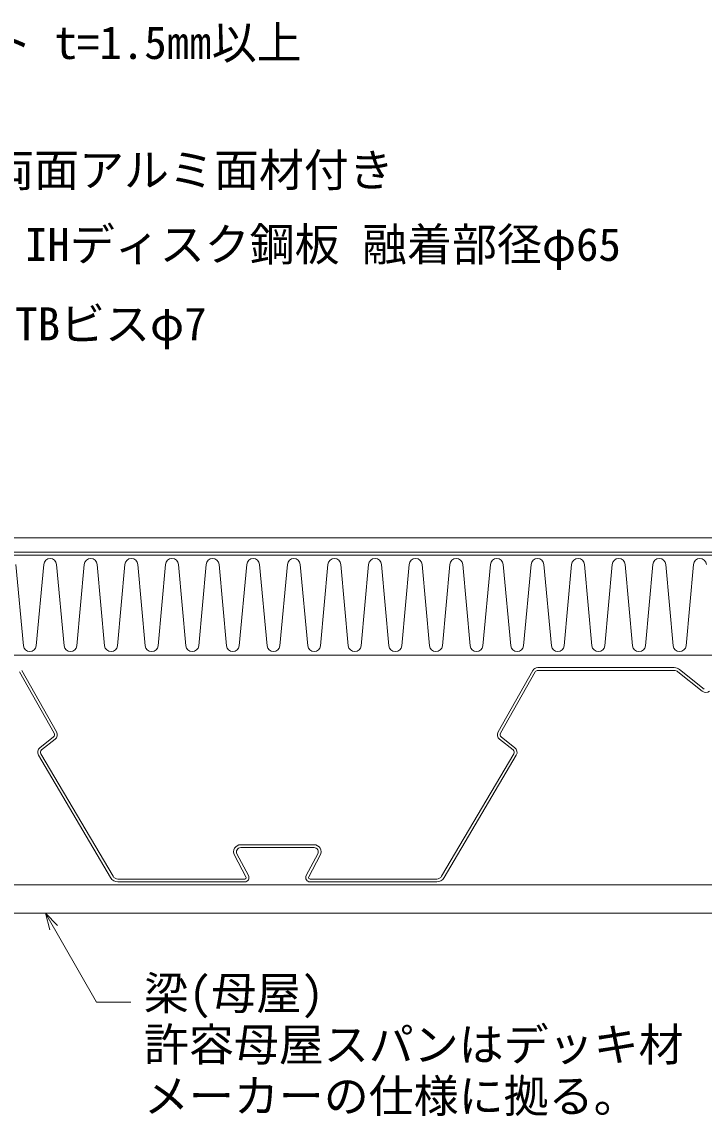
# Model space of a CAD drawing. Units: millimetres, scale not verified. Extents: x -840 to 840, y -594 to 594.
# Drawn here: x 353.8 to 592.6, y -343.8 to 39.2 of the extents above; entities that cross this region are included whole.
import ezdxf
from ezdxf.enums import TextEntityAlignment as Align

# ---------------------------------------------------------------- set-up
doc = ezdxf.new("R2010")
doc.units = ezdxf.units.MM
doc.header["$LTSCALE"] = 2
for name, color, linetype, lineweight in [('0-2_躯体', 7, 'Continuous', 9), ('0-3_断熱材', 4, 'Continuous', 9), ('0-6_タイトル文字', 5, 'Continuous', 9), ('0-A_鋼材(受け鋼鈑)', 7, 'Continuous', 9), ('0-D_基準線(IBｼｰﾄ)', 7, 'Continuous', 9), ('0-F_寸法線', 7, 'Continuous', 9)]:
    doc.layers.add(name, color=color, linetype=linetype, lineweight=lineweight)
doc.styles.add('ＭＳ ゴシック', font='')
doc.styles.get('ＭＳ ゴシック').set_extended_font_data('MS Gothic')

msp = doc.modelspace()

# ---------------------------------------------------------------- linework, layer by layer
at = {"layer": '0-2_躯体'}
for p, q in [((150.513, -262.854), (621.685, -262.854)), ((150.513, -272.854), (621.685, -272.854))]:
    msp.add_line(p, q, dxfattribs=at)
at = {"layer": '0-3_断熱材', "color": 7}
for p, q in [((150.513, -147.454), (621.685, -147.454)), ((621.685, -182.454), (150.513, -182.454))]:
    msp.add_line(p, q, dxfattribs=at)
at = {"layer": '0-3_断熱材'}
for p, q in [((351.692, -150.72), (354.293, -179.189)), ((361.4, -150.72), (358.8, -179.189)), ((365.907, -150.72), (368.507, -179.189)), ((375.615, -150.72), (373.014, -179.189)), ((380.122, -150.72), (382.722, -179.189)), ((389.83, -150.72), (387.229, -179.189)), ((394.336, -150.72), (396.937, -179.189)), ((404.044, -150.72), (401.444, -179.189)), ((408.551, -150.72), (411.152, -179.189)), ((418.259, -150.72), (415.659, -179.189)), ((422.766, -150.72), (425.366, -179.189)), ((432.474, -150.72), (429.873, -179.189)), ((436.981, -150.72), (439.581, -179.189)), ((446.688, -150.72), (444.088, -179.189)), ((451.195, -150.72), (453.796, -179.189)), ((460.903, -150.72), (458.303, -179.189)), ((465.41, -150.72), (468.011, -179.189)), ((475.118, -150.72), (472.517, -179.189)), ((479.625, -150.72), (482.225, -179.189)), ((489.333, -150.72), (486.732, -179.189)), ((493.84, -150.72), (496.44, -179.189)), ((503.547, -150.72), (500.947, -179.189)), ((508.054, -150.72), (510.655, -179.189)), ((517.762, -150.72), (515.162, -179.189)), ((522.269, -150.72), (524.87, -179.189)), ((531.977, -150.72), (529.376, -179.189)), ((536.484, -150.72), (539.084, -179.189)), ((546.192, -150.72), (543.591, -179.189)), ((550.698, -150.72), (553.299, -179.189)), ((560.406, -150.72), (557.806, -179.189)), ((564.913, -150.72), (567.514, -179.189)), ((574.621, -150.72), (572.021, -179.189)), ((579.128, -150.72), (581.728, -179.189)), ((588.836, -150.72), (586.235, -179.189))]:
    msp.add_line(p, q, dxfattribs=at)
for centre, start, end in [((363.653, -150.931), 5.35135, 174.64865), ((377.868, -150.931), 5.35135, 174.64865), ((392.083, -150.931), 5.35135, 174.64865), ((406.298, -150.931), 5.35135, 174.64865), ((420.512, -150.931), 5.35135, 174.64865), ((434.727, -150.931), 5.35135, 174.64865), ((448.942, -150.931), 5.35135, 174.64865), ((463.157, -150.931), 5.35135, 174.64865), ((477.371, -150.931), 5.35135, 174.64865), ((491.586, -150.931), 5.35135, 174.64865), ((505.801, -150.931), 5.35135, 174.64865), ((520.016, -150.931), 5.35135, 174.64865), ((534.23, -150.931), 5.35135, 174.64865), ((548.445, -150.931), 5.35135, 174.64865), ((562.66, -150.931), 5.35135, 174.64865), ((576.875, -150.931), 5.35135, 174.64865), ((591.089, -150.931), 5.35135, 174.64865), ((356.546, -178.978), 185.35135, 354.64865), ((370.761, -178.978), 185.35135, 354.64865), ((384.976, -178.978), 185.35135, 354.64865), ((399.19, -178.978), 185.35135, 354.64865), ((413.405, -178.978), 185.35135, 354.64865), ((427.62, -178.978), 185.35135, 354.64865), ((441.835, -178.978), 185.35135, 354.64865), ((456.049, -178.978), 185.35135, 354.64865), ((470.264, -178.978), 185.35135, 354.64865), ((484.479, -178.978), 185.35135, 354.64865), ((498.693, -178.978), 185.35135, 354.64865), ((512.908, -178.978), 185.35135, 354.64865), ((527.123, -178.978), 185.35135, 354.64865), ((541.338, -178.978), 185.35135, 354.64865), ((555.552, -178.978), 185.35135, 354.64865), ((569.767, -178.978), 185.35135, 354.64865), ((583.982, -178.978), 185.35135, 354.64865)]:
    msp.add_arc(centre, 2.263, start, end, dxfattribs=at)
at = {"layer": '0-A_鋼材(受け鋼鈑)'}
for p, q in [((582.119, -186.854), (534.352, -186.854)), ((592.56, -194.366), (583.993, -187.512)), ((352.889, -188.362), (365.05, -209.856)), ((365.92, -209.364), (353.76, -187.87)), ((532.611, -187.87), (520.45, -209.364)), ((521.32, -209.856), (533.481, -188.362)), ((534.352, -187.854), (582.119, -187.854)), ((583.368, -188.293), (591.936, -195.146)), ((364.8, -211.133), (360.033, -214.903)), ((360.654, -215.687), (365.42, -211.917)), ((520.95, -211.917), (525.717, -215.687)), ((526.337, -214.903), (521.57, -211.133)), ((359.551, -217.487), (384.815, -260.377)), ((385.677, -259.869), (360.412, -216.979)), ((525.958, -216.979), (500.694, -259.869)), ((501.555, -260.377), (526.82, -217.487)), ((456.017, -248.854), (430.353, -248.854)), ((428.152, -252.54), (432.183, -260.12)), ((433.066, -259.65), (429.033, -252.066)), ((430.353, -249.854), (456.017, -249.854)), ((457.338, -252.066), (453.305, -259.65)), ((454.188, -260.12), (458.218, -252.54)), ((431.741, -260.854), (387.4, -260.854)), ((387.4, -261.854), (431.741, -261.854)), ((498.971, -260.854), (454.629, -260.854)), ((454.629, -261.854), (498.971, -261.854))]:
    msp.add_line(p, q, dxfattribs=at)
for centre, radius, start, end in [((534.352, -188.854), 2, 90, 150.5), ((582.119, -189.854), 3, 51.34073, 90), ((534.352, -188.854), 1, 90, 150.5), ((582.119, -189.854), 2, 51.34073, 90), ((593.185, -193.585), 2, 231.34073, 308.66027), ((364.18, -210.348), 1, 308.34312, 29.5), ((364.18, -210.348), 2, 308.34312, 29.5), ((522.191, -210.348), 2, 150.5, 231.65688), ((522.191, -210.348), 1, 150.5, 231.65688), ((361.274, -216.472), 2, 128.34312, 210.5), ((361.274, -216.472), 1, 128.34312, 210.5), ((525.096, -216.472), 1, 329.5, 51.65688), ((525.096, -216.472), 2, 329.5, 51.65688), ((430.353, -251.354), 2.5, 90, 208.29949), ((456.017, -251.354), 2.5, 331.70051, 90), ((430.353, -251.354), 1.5, 90, 208.29949), ((456.017, -251.354), 1.5, 331.70051, 90), ((387.4, -258.854), 3, 210.5, 270), ((387.4, -258.854), 2, 210.5, 270), ((431.741, -260.354), 1.5, 270, 28), ((431.741, -260.354), 0.5, 270, 28), ((454.629, -260.354), 1.5, 152, 270), ((454.629, -260.354), 0.5, 152, 270), ((498.971, -258.854), 2, 270, 329.5), ((498.971, -258.854), 3, 270, 329.5)]:
    msp.add_arc(centre, radius, start, end, dxfattribs=at)
at = {"layer": '0-D_基準線(IBｼｰﾄ)'}
for p, q in [((340.723, -141.454), (621.685, -141.454)), ((339.614, -146.454), (621.685, -146.454))]:
    msp.add_line(p, q, dxfattribs=at)
at = {"layer": '0-F_寸法線'}
for p, q in [((361.976, -272.854), (379.929, -303.95)), ((379.929, -303.95), (391.929, -303.95))]:
    msp.add_line(p, q, dxfattribs=at)
msp.add_lwpolyline([(366.219, -277.097), (361.976, -272.854), (363.529, -278.65)], dxfattribs=at)

# ---------------------------------------------------------------- texts
at = {"layer": '0-6_タイトル文字', "color": 7, "style": 'ＭＳ ゴシック'}
for s, p in [('サンタックIB-HWCシート t=1.5㎜以上', (184.323, 22.71)), ('イソシアヌレートボード両面アルミ面材付き', (169.138, -21.931)), ('IHディスク鋼板 融着部径φ65', (354.834, -47.964)), ('TBビスφ7', (351.43, -75.779)), ('梁(母屋)', (396.47, -310.009)), ('許容母屋スパンはデッキ材', (396.47, -328.009)), ('メーカーの仕様に拠る。', (396.47, -346.009))]:
    msp.add_text(s, height=11.54, dxfattribs=at).set_placement(p, align=Align.BOTTOM_LEFT)

doc.saveas('drawing.dxf')
